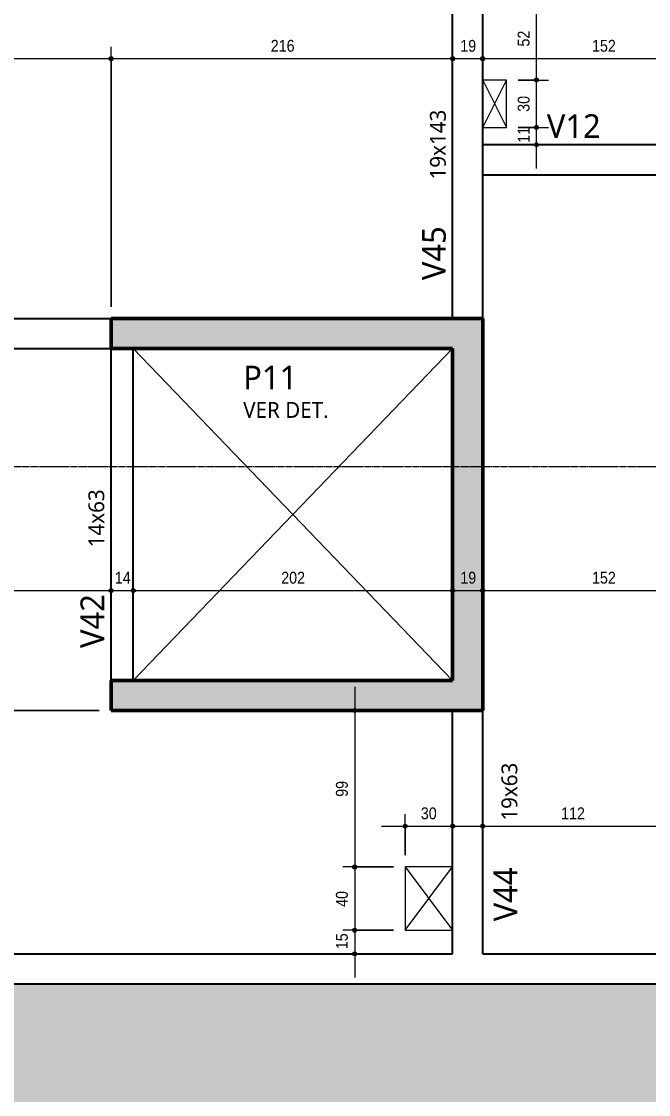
# Model space of a CAD drawing. Header units: centimetres. Extents: x -2136 to 34701, y -1430 to 84208.
# Drawn here: x -568 to -171, y -477 to 202 of the extents above; entities that cross this region are included whole.
import ezdxf

# ---------------------------------------------------------------- set-up
doc = ezdxf.new("R2010")
doc.units = ezdxf.units.CM
doc.linetypes.add('Centro de 6 mm', pattern=[1.32, 0.6, -0.24, 0.24, -0.24])
for name, color, linetype, lineweight in [('A-ANNO-DIMS', 7, 'Continuous', 9), ('A-ANNO-DIMS-50', 7, 'Continuous', 9), ('A-DETL', 7, 'Continuous', 18), ('A-FLOR', 7, 'Continuous', 18), ('G-ANNO-SYMB', 7, 'Continuous', 9), ('S-BEAM', 7, 'Continuous', 18), ('S-BEAM-IDEN', 7, 'Continuous', 9), ('S-COLS', 7, 'Continuous', 18), ('S-COLS-IDEN', 7, 'Continuous', 9)]:
    doc.layers.add(name, color=color, linetype=linetype, lineweight=lineweight)
doc.styles.add('Fira Sans_2', font='FiraSans-Regular.ttf', dxfattribs={"width": 0.9, "height": 7.5})
doc.styles.add('Gadugi', font='gadugi.ttf', dxfattribs={"height": 15})
doc.styles.add('Gadugi_1', font='gadugi.ttf', dxfattribs={"height": 10})
doc.styles.add('Gadugi_2', font='gadugi.ttf', dxfattribs={"height": 0.2})
doc.dimstyles.new('PED_R80_1_5mm_ACIMA_As_ESQ__R00', dxfattribs={"dimscale": 30.48, "dimtxt": 10.229846, "dimasz": 0.328084, "dimexe": 0.246063, "dimexo": 0.246063, "dimgap": 0.049213, "dimtad": 1, "dimdec": 1, "dimrnd": 0.5, "dimdsep": 46, "dimtxsty": 'Fira Sans_2', "dimblk1": 'DOTSMALL', "dimblk2": 'DOTSMALL', "dimsah": 1, "dimcen": 0.09, "dimdle": 0.492126, "dimazin": 0, "dimtfac": 1, "dimtdec": 4, "dimtix": 1, "dimtmove": 0, "dimatfit": 3, "dimfxl": 1, "dimtvp": 1, "dimtolj": 1, "dimtzin": 0, "dimarcsym": 2})
doc.dimstyles.new('PED_R80_1_5mm_ACIMA_As_ESQ__R00_3', dxfattribs={"dimscale": 30.48, "dimtxt": 10.229846, "dimasz": 0.328084, "dimexe": 0.246063, "dimexo": 0.246063, "dimgap": 0.049213, "dimtad": 1, "dimdec": 1, "dimrnd": 0.5, "dimdsep": 46, "dimtxsty": 'Fira Sans_2', "dimblk1": 'DOTSMALL', "dimblk2": 'DOTSMALL', "dimsah": 1, "dimcen": 0.09, "dimdle": 0.492126, "dimazin": 0, "dimtfac": 1, "dimtdec": 4, "dimtix": 1, "dimtmove": 0, "dimatfit": 3, "dimfxl": 1, "dimtvp": 1, "dimtolj": 1, "dimtzin": 0, "dimarcsym": 2})

# ---------------------------------------------------------------- blocks, each defined once
blk = doc.blocks.new('PED_TAG_PILAR_R03 - PILAR VER DET_-2523782-PL K 100 - FORMA DO 5º PAVIMENTO')
at = {"layer": 'S-COLS-IDEN', "insert": (0.115, -0.625), "char_height": 0.2, "width": 1.37089, "attachment_point": 1, "style": 'Gadugi_2'}
blk.add_mtext('VER DET.', dxfattribs=at)
blk = doc.blocks.new('DIMBLOCK72-PL K 100 - FORMA DO 5º PAVIMENTO')
at = {"layer": 'A-ANNO-DIMS-50', "true_color": 0x000032}
h = blk.add_hatch(color=178, dxfattribs=at)
edge = h.paths.add_edge_path(flags=0)
edge.add_arc((-696.69, -234.25), 1.25, 0, 360)
h = blk.add_hatch(color=178, dxfattribs=at)
edge = h.paths.add_edge_path(flags=0)
edge.add_arc((-696.69, -350.77), 1.25, 0, 360)
at = {"layer": 'A-ANNO-DIMS-50', "color": 178, "true_color": 0x000032}
for p, q in [((-518.5, -234.25), (-704.19, -234.25)), ((-696.69, -350.77), (-696.69, -234.25)), ((-696.69, -234.25), (-518.5, -234.25)), ((-706.51, -350.77), (-689.19, -350.77)), ((-696.69, -350.77), (-706.51, -350.77))]:
    blk.add_line(p, q, dxfattribs=at)
for centre in [(-696.69, -234.25), (-696.69, -350.77)]:
    blk.add_circle(centre, 1.25, dxfattribs=at)
at = {"layer": 'A-ANNO-DIMS-50', "color": 0, "insert": (-708.57, -302.87), "char_height": 7.5, "width": 24.8664, "attachment_point": 1, "rotation": 90, "line_spacing_factor": 1.049215, "style": 'Fira Sans_2'}
blk.add_mtext('116.5', dxfattribs=at)
blk = doc.blocks.new('_DotSmall')
at = {"color": 0, "linetype": 'ByBlock', "const_width": 0.5}
blk.add_lwpolyline([(-0.0625, 0, 1), (0.0625, 0, 1)], format="xyb", close=True, dxfattribs=at)
blk = doc.blocks.new('DIMBLOCK73-PL K 100 - FORMA DO 5º PAVIMENTO')
at = {"layer": 'A-ANNO-DIMS-50', "true_color": 0x000032}
h = blk.add_hatch(color=178, dxfattribs=at)
edge = h.paths.add_edge_path(flags=0)
edge.add_arc((-696.69, -5.25), 1.25, 0, 360)
h = blk.add_hatch(color=178, dxfattribs=at)
edge = h.paths.add_edge_path(flags=0)
edge.add_arc((-696.69, -234.25), 1.25, 0, 360)
at = {"layer": 'A-ANNO-DIMS-50', "color": 178, "true_color": 0x000032}
for p, q in [((-690.96, -5.25), (-704.19, -5.25)), ((-696.69, -234.25), (-696.69, -5.25)), ((-696.69, -5.25), (-690.96, -5.25)), ((-518.5, -234.25), (-704.19, -234.25)), ((-696.69, -234.25), (-518.5, -234.25))]:
    blk.add_line(p, q, dxfattribs=at)
for centre in [(-696.69, -5.25), (-696.69, -234.25)]:
    blk.add_circle(centre, 1.25, dxfattribs=at)
at = {"layer": 'A-ANNO-DIMS-50', "color": 0, "insert": (-708.57, -127.03), "char_height": 7.5, "width": 17.4694, "attachment_point": 1, "rotation": 90, "line_spacing_factor": 1.049215, "style": 'Fira Sans_2'}
blk.add_mtext('229', dxfattribs=at)
blk = doc.blocks.new('DIMBLOCK327-PL K 100 - FORMA DO 5º PAVIMENTO')
at = {"layer": 'A-ANNO-DIMS-50', "true_color": 0x000032}
h = blk.add_hatch(color=178, dxfattribs=at)
edge = h.paths.add_edge_path(flags=0)
edge.add_arc((-921.5, -158.35), 1.25, 0, 360)
h = blk.add_hatch(color=178, dxfattribs=at)
edge = h.paths.add_edge_path(flags=0)
edge.add_arc((-511, -158.35), 1.25, 0, 360)
at = {"layer": 'A-ANNO-DIMS-50', "color": 178, "true_color": 0x000032}
for p, q in [((-921.5, -164.09), (-921.5, -150.85)), ((-511, -164.09), (-511, -150.85)), ((-921.5, -158.35), (-511, -158.35)), ((-921.5, -158.35), (-921.5, -164.09)), ((-511, -158.35), (-511, -164.09))]:
    blk.add_line(p, q, dxfattribs=at)
for centre in [(-921.5, -158.35), (-511, -158.35)]:
    blk.add_circle(centre, 1.25, dxfattribs=at)
at = {"layer": 'A-ANNO-DIMS-50', "color": 0, "insert": (-727.2, -146.47), "char_height": 7.5, "width": 26.2828, "attachment_point": 1, "line_spacing_factor": 1.049215, "style": 'Fira Sans_2'}
blk.add_mtext('410.5', dxfattribs=at)
blk = doc.blocks.new('DIMBLOCK328-PL K 100 - FORMA DO 5º PAVIMENTO')
at = {"layer": 'A-ANNO-DIMS-50', "true_color": 0x000032}
h = blk.add_hatch(color=178, dxfattribs=at)
edge = h.paths.add_edge_path(flags=0)
edge.add_arc((-511, -158.35), 1.25, 0, 360)
h = blk.add_hatch(color=178, dxfattribs=at)
edge = h.paths.add_edge_path(flags=0)
edge.add_arc((-497, -158.35), 1.25, 0, 360)
at = {"layer": 'A-ANNO-DIMS-50', "color": 178, "true_color": 0x000032}
for p, q in [((-511, -164.09), (-511, -150.85)), ((-497, -164.09), (-497, -150.85)), ((-511, -158.35), (-497, -158.35)), ((-511, -158.35), (-511, -164.09)), ((-497, -158.35), (-497, -164.09))]:
    blk.add_line(p, q, dxfattribs=at)
for centre in [(-511, -158.35), (-497, -158.35)]:
    blk.add_circle(centre, 1.25, dxfattribs=at)
at = {"layer": 'A-ANNO-DIMS-50', "color": 0, "insert": (-508.66, -146.47), "char_height": 7.5, "width": 11.1741, "attachment_point": 1, "line_spacing_factor": 1.049215, "style": 'Fira Sans_2'}
blk.add_mtext('14', dxfattribs=at)
blk = doc.blocks.new('DIMBLOCK329-PL K 100 - FORMA DO 5º PAVIMENTO')
at = {"layer": 'A-ANNO-DIMS-50', "true_color": 0x000032}
h = blk.add_hatch(color=178, dxfattribs=at)
edge = h.paths.add_edge_path(flags=0)
edge.add_arc((-497, -158.35), 1.25, 0, 360)
h = blk.add_hatch(color=178, dxfattribs=at)
edge = h.paths.add_edge_path(flags=0)
edge.add_arc((-295, -158.35), 1.25, 0, 360)
at = {"layer": 'A-ANNO-DIMS-50', "color": 178, "true_color": 0x000032}
for p, q in [((-497, -164.09), (-497, -150.85)), ((-295, -164.09), (-295, -150.85)), ((-497, -158.35), (-295, -158.35)), ((-497, -158.35), (-497, -164.09)), ((-295, -158.35), (-295, -164.09))]:
    blk.add_line(p, q, dxfattribs=at)
for centre in [(-497, -158.35), (-295, -158.35)]:
    blk.add_circle(centre, 1.25, dxfattribs=at)
at = {"layer": 'A-ANNO-DIMS-50', "color": 0, "insert": (-403.41, -146.47), "char_height": 7.5, "width": 17.7842, "attachment_point": 1, "line_spacing_factor": 1.049215, "style": 'Fira Sans_2'}
blk.add_mtext('202', dxfattribs=at)
blk = doc.blocks.new('DIMBLOCK330-PL K 100 - FORMA DO 5º PAVIMENTO')
at = {"layer": 'A-ANNO-DIMS-50', "true_color": 0x000032}
h = blk.add_hatch(color=178, dxfattribs=at)
edge = h.paths.add_edge_path(flags=0)
edge.add_arc((-295, -158.35), 1.25, 0, 360)
h = blk.add_hatch(color=178, dxfattribs=at)
edge = h.paths.add_edge_path(flags=0)
edge.add_arc((-276, -158.35), 1.25, 0, 360)
at = {"layer": 'A-ANNO-DIMS-50', "color": 178, "true_color": 0x000032}
for p, q in [((-295, -164.09), (-295, -150.85)), ((-276, -164.09), (-276, -150.85)), ((-295, -158.35), (-276, -158.35)), ((-295, -158.35), (-295, -164.09)), ((-276, -158.35), (-276, -164.09))]:
    blk.add_line(p, q, dxfattribs=at)
for centre in [(-295, -158.35), (-276, -158.35)]:
    blk.add_circle(centre, 1.25, dxfattribs=at)
at = {"layer": 'A-ANNO-DIMS-50', "color": 0, "insert": (-290.16, -146.47), "char_height": 7.5, "width": 11.1741, "attachment_point": 1, "line_spacing_factor": 1.049215, "style": 'Fira Sans_2'}
blk.add_mtext('19', dxfattribs=at)
blk = doc.blocks.new('DIMBLOCK331-PL K 100 - FORMA DO 5º PAVIMENTO')
at = {"layer": 'A-ANNO-DIMS-50', "true_color": 0x000032}
h = blk.add_hatch(color=178, dxfattribs=at)
edge = h.paths.add_edge_path(flags=0)
edge.add_arc((-276, -158.35), 1.25, 0, 360)
h = blk.add_hatch(color=178, dxfattribs=at)
edge = h.paths.add_edge_path(flags=0)
edge.add_arc((-124, -158.35), 1.25, 0, 360)
at = {"layer": 'A-ANNO-DIMS-50', "color": 178, "true_color": 0x000032}
for p, q in [((-124, -131.75), (-124, -165.85)), ((-124, -158.35), (-124, -131.75)), ((-276, -164.09), (-276, -150.85)), ((-276, -158.35), (-124, -158.35)), ((-276, -158.35), (-276, -164.09))]:
    blk.add_line(p, q, dxfattribs=at)
for centre in [(-276, -158.35), (-124, -158.35)]:
    blk.add_circle(centre, 1.25, dxfattribs=at)
at = {"layer": 'A-ANNO-DIMS-50', "color": 0, "insert": (-206.89, -146.47), "char_height": 7.5, "width": 16.5251, "attachment_point": 1, "line_spacing_factor": 1.049215, "style": 'Fira Sans_2'}
blk.add_mtext('152', dxfattribs=at)
blk = doc.blocks.new('DIMBLOCK364-PL K 100 - FORMA DO 5º PAVIMENTO')
at = {"layer": 'A-ANNO-DIMS-50', "true_color": 0x000032}
h = blk.add_hatch(color=178, dxfattribs=at)
edge = h.paths.add_edge_path(flags=0)
edge.add_arc((-657, 178.28), 1.25, 0, 360)
h = blk.add_hatch(color=178, dxfattribs=at)
edge = h.paths.add_edge_path(flags=0)
edge.add_arc((-511, 178.28), 1.25, 0, 360)
at = {"layer": 'A-ANNO-DIMS-50', "color": 178, "true_color": 0x000032}
for p, q in [((-657, 131.25), (-657, 185.78)), ((-511, 21.25), (-511, 185.78)), ((-657, 178.28), (-511, 178.28)), ((-657, 178.28), (-657, 131.25)), ((-511, 178.28), (-511, 21.25))]:
    blk.add_line(p, q, dxfattribs=at)
for centre in [(-657, 178.28), (-511, 178.28)]:
    blk.add_circle(centre, 1.25, dxfattribs=at)
at = {"layer": 'A-ANNO-DIMS-50', "color": 0, "insert": (-591.21, 190.16), "char_height": 7.5, "width": 17.312, "attachment_point": 1, "line_spacing_factor": 1.049215, "style": 'Fira Sans_2'}
blk.add_mtext('146', dxfattribs=at)
blk = doc.blocks.new('DIMBLOCK365-PL K 100 - FORMA DO 5º PAVIMENTO')
at = {"layer": 'A-ANNO-DIMS-50', "true_color": 0x000032}
h = blk.add_hatch(color=178, dxfattribs=at)
edge = h.paths.add_edge_path(flags=0)
edge.add_arc((-511, 178.28), 1.25, 0, 360)
h = blk.add_hatch(color=178, dxfattribs=at)
edge = h.paths.add_edge_path(flags=0)
edge.add_arc((-295, 178.28), 1.25, 0, 360)
at = {"layer": 'A-ANNO-DIMS-50', "color": 178, "true_color": 0x000032}
for p, q in [((-511, 21.25), (-511, 185.78)), ((-295, 172.55), (-295, 185.78)), ((-511, 178.28), (-295, 178.28)), ((-511, 178.28), (-511, 21.25)), ((-295, 178.28), (-295, 172.55))]:
    blk.add_line(p, q, dxfattribs=at)
for centre in [(-511, 178.28), (-295, 178.28)]:
    blk.add_circle(centre, 1.25, dxfattribs=at)
at = {"layer": 'A-ANNO-DIMS-50', "color": 0, "insert": (-410.02, 190.16), "char_height": 7.5, "width": 16.8399, "attachment_point": 1, "line_spacing_factor": 1.049215, "style": 'Fira Sans_2'}
blk.add_mtext('216', dxfattribs=at)
blk = doc.blocks.new('DIMBLOCK366-PL K 100 - FORMA DO 5º PAVIMENTO')
at = {"layer": 'A-ANNO-DIMS-50', "true_color": 0x000032}
h = blk.add_hatch(color=178, dxfattribs=at)
edge = h.paths.add_edge_path(flags=0)
edge.add_arc((-295, 178.28), 1.25, 0, 360)
h = blk.add_hatch(color=178, dxfattribs=at)
edge = h.paths.add_edge_path(flags=0)
edge.add_arc((-276, 178.28), 1.25, 0, 360)
at = {"layer": 'A-ANNO-DIMS-50', "color": 178, "true_color": 0x000032}
for p, q in [((-295, 172.55), (-295, 185.78)), ((-276, 172.55), (-276, 185.78)), ((-295, 178.28), (-276, 178.28)), ((-295, 178.28), (-295, 172.55)), ((-276, 178.28), (-276, 172.55))]:
    blk.add_line(p, q, dxfattribs=at)
for centre in [(-295, 178.28), (-276, 178.28)]:
    blk.add_circle(centre, 1.25, dxfattribs=at)
at = {"layer": 'A-ANNO-DIMS-50', "color": 0, "insert": (-290.16, 190.16), "char_height": 7.5, "width": 11.1741, "attachment_point": 1, "line_spacing_factor": 1.049215, "style": 'Fira Sans_2'}
blk.add_mtext('19', dxfattribs=at)
blk = doc.blocks.new('DIMBLOCK367-PL K 100 - FORMA DO 5º PAVIMENTO')
at = {"layer": 'A-ANNO-DIMS-50', "true_color": 0x000032}
h = blk.add_hatch(color=178, dxfattribs=at)
edge = h.paths.add_edge_path(flags=0)
edge.add_arc((-276, 178.28), 1.25, 0, 360)
h = blk.add_hatch(color=178, dxfattribs=at)
edge = h.paths.add_edge_path(flags=0)
edge.add_arc((-124, 178.28), 1.25, 0, 360)
at = {"layer": 'A-ANNO-DIMS-50', "color": 178, "true_color": 0x000032}
for p, q in [((-276, 172.55), (-276, 185.78)), ((-124, 131.25), (-124, 185.78)), ((-276, 178.28), (-124, 178.28)), ((-276, 178.28), (-276, 172.55)), ((-124, 178.28), (-124, 131.25))]:
    blk.add_line(p, q, dxfattribs=at)
for centre in [(-276, 178.28), (-124, 178.28)]:
    blk.add_circle(centre, 1.25, dxfattribs=at)
at = {"layer": 'A-ANNO-DIMS-50', "color": 0, "insert": (-206.89, 190.16), "char_height": 7.5, "width": 16.5251, "attachment_point": 1, "line_spacing_factor": 1.049215, "style": 'Fira Sans_2'}
blk.add_mtext('152', dxfattribs=at)
blk = doc.blocks.new('DIMBLOCK501-PL K 100 - FORMA DO 5º PAVIMENTO')
at = {"layer": 'A-ANNO-DIMS-50', "true_color": 0x000032}
h = blk.add_hatch(color=178, dxfattribs=at)
edge = h.paths.add_edge_path(flags=0)
edge.add_arc((-241.99, 134.75), 1.25, 0, 360)
h = blk.add_hatch(color=178, dxfattribs=at)
edge = h.paths.add_edge_path(flags=0)
edge.add_arc((-241.99, 123.75), 1.25, 0, 360)
at = {"layer": 'A-ANNO-DIMS-50', "color": 178, "true_color": 0x000032}
for p, q in [((-253.5, 134.75), (-234.49, 134.75)), ((-241.99, 134.75), (-253.5, 134.75)), ((-241.99, 108.75), (-241.99, 134.75)), ((-236.26, 123.75), (-249.49, 123.75)), ((-241.99, 123.75), (-236.26, 123.75))]:
    blk.add_line(p, q, dxfattribs=at)
for centre in [(-241.99, 134.75), (-241.99, 123.75)]:
    blk.add_circle(centre, 1.25, dxfattribs=at)
at = {"layer": 'A-ANNO-DIMS-50', "color": 0, "insert": (-253.88, 125.05), "char_height": 7.5, "width": 10.0725, "attachment_point": 1, "rotation": 90, "line_spacing_factor": 1.049215, "style": 'Fira Sans_2'}
blk.add_mtext('11', dxfattribs=at)
blk = doc.blocks.new('DIMBLOCK502-PL K 100 - FORMA DO 5º PAVIMENTO')
at = {"layer": 'A-ANNO-DIMS-50', "true_color": 0x000032}
h = blk.add_hatch(color=178, dxfattribs=at)
edge = h.paths.add_edge_path(flags=0)
edge.add_arc((-241.99, 164.75), 1.25, 0, 360)
h = blk.add_hatch(color=178, dxfattribs=at)
edge = h.paths.add_edge_path(flags=0)
edge.add_arc((-241.99, 134.75), 1.25, 0, 360)
at = {"layer": 'A-ANNO-DIMS-50', "color": 178, "true_color": 0x000032}
for p, q in [((-253.5, 164.75), (-234.49, 164.75)), ((-241.99, 164.75), (-253.5, 164.75)), ((-241.99, 134.75), (-241.99, 164.75)), ((-253.5, 134.75), (-234.49, 134.75)), ((-241.99, 134.75), (-253.5, 134.75))]:
    blk.add_line(p, q, dxfattribs=at)
for centre in [(-241.99, 164.75), (-241.99, 134.75)]:
    blk.add_circle(centre, 1.25, dxfattribs=at)
at = {"layer": 'A-ANNO-DIMS-50', "color": 0, "insert": (-253.88, 144.64), "char_height": 7.5, "width": 12.2758, "attachment_point": 1, "rotation": 90, "line_spacing_factor": 1.049215, "style": 'Fira Sans_2'}
blk.add_mtext('30', dxfattribs=at)
blk = doc.blocks.new('DIMBLOCK503-PL K 100 - FORMA DO 5º PAVIMENTO')
at = {"layer": 'A-ANNO-DIMS-50', "true_color": 0x000032}
h = blk.add_hatch(color=178, dxfattribs=at)
edge = h.paths.add_edge_path(flags=0)
edge.add_arc((-241.99, 216.75), 1.25, 0, 360)
h = blk.add_hatch(color=178, dxfattribs=at)
edge = h.paths.add_edge_path(flags=0)
edge.add_arc((-241.99, 164.75), 1.25, 0, 360)
at = {"layer": 'A-ANNO-DIMS-50', "color": 178, "true_color": 0x000032}
for p, q in [((-253.5, 216.75), (-234.49, 216.75)), ((-241.99, 216.75), (-253.5, 216.75)), ((-241.99, 164.75), (-241.99, 216.75)), ((-253.5, 164.75), (-234.49, 164.75)), ((-241.99, 164.75), (-253.5, 164.75))]:
    blk.add_line(p, q, dxfattribs=at)
for centre in [(-241.99, 216.75), (-241.99, 164.75)]:
    blk.add_circle(centre, 1.25, dxfattribs=at)
at = {"layer": 'A-ANNO-DIMS-50', "color": 0, "insert": (-253.88, 185.96), "char_height": 7.5, "width": 11.4889, "attachment_point": 1, "rotation": 90, "line_spacing_factor": 1.049215, "style": 'Fira Sans_2'}
blk.add_mtext('52', dxfattribs=at)
blk = doc.blocks.new('DIMBLOCK522-PL K 100 - FORMA DO 5º PAVIMENTO')
at = {"layer": 'A-ANNO-DIMS-50', "true_color": 0x000032}
h = blk.add_hatch(color=178, dxfattribs=at)
edge = h.paths.add_edge_path(flags=0)
edge.add_arc((-356.92, -234.25), 1.25, 0, 360)
h = blk.add_hatch(color=178, dxfattribs=at)
edge = h.paths.add_edge_path(flags=0)
edge.add_arc((-356.92, -333.28), 1.25, 0, 360)
at = {"layer": 'A-ANNO-DIMS-50', "color": 178, "true_color": 0x000032}
for p, q in [((-356.92, -219.25), (-356.92, -333.28)), ((-362.65, -234.25), (-349.42, -234.25)), ((-356.92, -234.25), (-362.65, -234.25)), ((-332.5, -333.28), (-364.42, -333.28)), ((-356.92, -333.28), (-332.5, -333.28))]:
    blk.add_line(p, q, dxfattribs=at)
for centre in [(-356.92, -234.25), (-356.92, -333.28)]:
    blk.add_circle(centre, 1.25, dxfattribs=at)
at = {"layer": 'A-ANNO-DIMS-50', "color": 0, "insert": (-368.81, -288.88), "char_height": 7.5, "width": 12.2758, "attachment_point": 1, "rotation": 90, "line_spacing_factor": 1.049215, "style": 'Fira Sans_2'}
blk.add_mtext('99', dxfattribs=at)
blk = doc.blocks.new('DIMBLOCK523-PL K 100 - FORMA DO 5º PAVIMENTO')
at = {"layer": 'A-ANNO-DIMS-50', "true_color": 0x000032}
h = blk.add_hatch(color=178, dxfattribs=at)
edge = h.paths.add_edge_path(flags=0)
edge.add_arc((-356.92, -333.28), 1.25, 0, 360)
h = blk.add_hatch(color=178, dxfattribs=at)
edge = h.paths.add_edge_path(flags=0)
edge.add_arc((-356.92, -373.28), 1.25, 0, 360)
at = {"layer": 'A-ANNO-DIMS-50', "color": 178, "true_color": 0x000032}
for p, q in [((-332.5, -333.28), (-364.42, -333.28)), ((-356.92, -333.28), (-356.92, -373.28)), ((-356.92, -333.28), (-332.5, -333.28)), ((-332.5, -373.28), (-364.42, -373.28)), ((-356.92, -373.28), (-332.5, -373.28))]:
    blk.add_line(p, q, dxfattribs=at)
for centre in [(-356.92, -333.28), (-356.92, -373.28)]:
    blk.add_circle(centre, 1.25, dxfattribs=at)
at = {"layer": 'A-ANNO-DIMS-50', "color": 0, "insert": (-368.81, -358.53), "char_height": 7.5, "width": 12.5906, "attachment_point": 1, "rotation": 90, "line_spacing_factor": 1.049215, "style": 'Fira Sans_2'}
blk.add_mtext('40', dxfattribs=at)
blk = doc.blocks.new('DIMBLOCK524-PL K 100 - FORMA DO 5º PAVIMENTO')
at = {"layer": 'A-ANNO-DIMS-50', "true_color": 0x000032}
h = blk.add_hatch(color=178, dxfattribs=at)
edge = h.paths.add_edge_path(flags=0)
edge.add_arc((-356.92, -373.28), 1.25, 0, 360)
h = blk.add_hatch(color=178, dxfattribs=at)
edge = h.paths.add_edge_path(flags=0)
edge.add_arc((-356.92, -388.25), 1.25, 0, 360)
at = {"layer": 'A-ANNO-DIMS-50', "color": 178, "true_color": 0x000032}
for p, q in [((-332.5, -373.28), (-364.42, -373.28)), ((-356.92, -373.28), (-356.92, -403.25)), ((-356.92, -373.28), (-332.5, -373.28)), ((-362.65, -388.25), (-349.42, -388.25)), ((-356.92, -388.25), (-362.65, -388.25))]:
    blk.add_line(p, q, dxfattribs=at)
for centre in [(-356.92, -373.28), (-356.92, -388.25)]:
    blk.add_circle(centre, 1.25, dxfattribs=at)
at = {"layer": 'A-ANNO-DIMS-50', "color": 0, "insert": (-368.81, -385.29), "char_height": 7.5, "width": 10.8594, "attachment_point": 1, "rotation": 90, "line_spacing_factor": 1.049215, "style": 'Fira Sans_2'}
blk.add_mtext('15', dxfattribs=at)
blk = doc.blocks.new('DIMBLOCK525-PL K 100 - FORMA DO 5º PAVIMENTO')
at = {"layer": 'A-ANNO-DIMS-50', "true_color": 0x000032}
h = blk.add_hatch(color=178, dxfattribs=at)
edge = h.paths.add_edge_path(flags=0)
edge.add_arc((-325, -307.46), 1.25, 0, 360)
h = blk.add_hatch(color=178, dxfattribs=at)
edge = h.paths.add_edge_path(flags=0)
edge.add_arc((-295, -307.46), 1.25, 0, 360)
at = {"layer": 'A-ANNO-DIMS-50', "color": 178, "true_color": 0x000032}
for p, q in [((-325, -325.78), (-325, -299.96)), ((-295, -313.19), (-295, -299.96)), ((-340, -307.46), (-280, -307.46)), ((-325, -307.46), (-325, -325.78)), ((-295, -307.46), (-295, -313.19))]:
    blk.add_line(p, q, dxfattribs=at)
for centre in [(-325, -307.46), (-295, -307.46)]:
    blk.add_circle(centre, 1.25, dxfattribs=at)
at = {"layer": 'A-ANNO-DIMS-50', "color": 0, "insert": (-315.11, -295.58), "char_height": 7.5, "width": 12.2758, "attachment_point": 1, "line_spacing_factor": 1.049215, "style": 'Fira Sans_2'}
blk.add_mtext('30', dxfattribs=at)
blk = doc.blocks.new('DIMBLOCK526-PL K 100 - FORMA DO 5º PAVIMENTO')
at = {"layer": 'A-ANNO-DIMS-50', "true_color": 0x000032}
h = blk.add_hatch(color=178, dxfattribs=at)
edge = h.paths.add_edge_path(flags=0)
edge.add_arc((-276, -307.46), 1.25, 0, 360)
h = blk.add_hatch(color=178, dxfattribs=at)
edge = h.paths.add_edge_path(flags=0)
edge.add_arc((-163.76, -307.46), 1.25, 0, 360)
at = {"layer": 'A-ANNO-DIMS-50', "color": 178, "true_color": 0x000032}
for p, q in [((-276, -313.19), (-276, -299.96)), ((-163.76, -325.78), (-163.76, -299.96)), ((-291, -307.46), (-163.76, -307.46)), ((-276, -307.46), (-276, -313.19)), ((-163.76, -307.46), (-163.76, -325.78))]:
    blk.add_line(p, q, dxfattribs=at)
for centre in [(-276, -307.46), (-163.76, -307.46)]:
    blk.add_circle(centre, 1.25, dxfattribs=at)
at = {"layer": 'A-ANNO-DIMS-50', "color": 0, "insert": (-226.44, -295.58), "char_height": 7.5, "width": 15.7382, "attachment_point": 1, "line_spacing_factor": 1.049215, "style": 'Fira Sans_2'}
blk.add_mtext('112', dxfattribs=at)

msp = doc.modelspace()

# ---------------------------------------------------------------- hatches: boundary and pattern name
at = {"layer": 'A-FLOR', "true_color": 0xfcd5b4}
msp.add_hatch(color=254, dxfattribs=at).paths.add_polyline_path([(50.77, -561.25), (1788.5, -561.25), (1788.5, -407.25), (1711.5, -407.25), (1711.5, -413.25), (1276.5, -413.25), (1276.5, -418.25), (943.5, -418.25), (943.5, -407.25), (-921.5, -407.25), (-921.5, -418.25), (-1383.5, -418.25), (-1383.5, -413.25), (-1662, -413.25), (-1662, -407.25), (-1787.5, -407.25), (-1787.5, -561.25), (-145.5, -561.25)], flags=0)
at = {"layer": 'S-COLS', "true_color": 0x808080}
msp.add_hatch(color=8, dxfattribs=at).paths.add_polyline_path([(-359.54, -234.25), (-276, -234.25), (-276, 13.75), (-511, 13.75), (-511, -5.25), (-295, -5.25), (-295, -215.25), (-511, -215.25), (-511, -234.25)], flags=0)

# ---------------------------------------------------------------- linework, layer by layer
at = {"lineweight": 18}
for p, q in [((-276, 134.76), (-261, 164.74)), ((-276, 164.74), (-261, 134.76)), ((-325, -333.28), (-295, -373.27)), ((-325, -373.28), (-295, -333.29))]:
    msp.add_line(p, q, dxfattribs=at)
at = {"layer": 'A-DETL'}
for p, q in [((-295, -5.25), (-497, -215.25)), ((-497, -5.25), (-295, -215.25))]:
    msp.add_line(p, q, dxfattribs=at)
at = {"layer": 'A-FLOR'}
for p, q in [((-261, 164.75), (-276, 164.75)), ((-261, 134.75), (-261, 164.75)), ((-276, 134.75), (-261, 134.75)), ((-295, -333.28), (-325, -333.28)), ((-325, -333.28), (-325, -373.28)), ((-325, -373.28), (-295, -373.28))]:
    msp.add_line(p, q, dxfattribs=at)
at = {"layer": 'G-ANNO-SYMB', "linetype": 'Centro de 6 mm'}
msp.add_line((-1936.58, -79.8), (1941.9, -79.8), dxfattribs=at)
at = {"layer": 'S-BEAM', "lineweight": 25}
for p, q in [((-295, 13.75), (-295, 326.75)), ((-276, 13.75), (-276, 326.75)), ((-124, 123.75), (-276, 123.75)), ((-276, 104.75), (-124, 104.75)), ((-657, 13.75), (-511, 13.75)), ((-657, -5.25), (-511, -5.25)), ((-511, -215.25), (-511, -5.25)), ((-497, -215.25), (-497, -5.25)), ((-295, -388.25), (-295, -234.25)), ((-276, -388.25), (-276, -234.25)), ((-861.5, -388.25), (-295, -388.25)), ((-276, -388.25), (276, -388.25)), ((-861.5, -407.25), (665, -407.25))]:
    msp.add_line(p, q, dxfattribs=at)
at = {"layer": 'S-COLS', "lineweight": 50}
for p, q in [((-511, -5.25), (-511, 13.75)), ((-511, 13.75), (-276, 13.75)), ((-276, 13.75), (-276, -234.25)), ((-295, -5.25), (-511, -5.25)), ((-295, -215.25), (-295, -5.25)), ((-511, -234.25), (-511, -215.25)), ((-511, -215.25), (-295, -215.25)), ((-276, -234.25), (-511, -234.25))]:
    msp.add_line(p, q, dxfattribs=at)

# ---------------------------------------------------------------- block references
at = {"layer": 'S-COLS-IDEN', "xscale": 49.99999999999998, "yscale": 49.99999999999998, "zscale": 49.99999999999998}
msp.add_blockref('PED_TAG_PILAR_R03 - PILAR VER DET_-2523782-PL K 100 - FORMA DO 5º PAVIMENTO', (-433.19, -7.79), dxfattribs=at)

# ---------------------------------------------------------------- texts
at = {"layer": 'S-BEAM-IDEN', "attachment_point": 1, "rotation": 90}
for s, insert, char_height, width, style in [('19x143', (-309.34, 101.82), 10, 54.1139, 'Gadugi_1'), ('V45', (-314.35, 38.11), 15, 44.0928, 'Gadugi'), ('14x63', (-525.34, -130.98), 10, 44.8945, 'Gadugi_1'), ('V42', (-530.35, -194.69), 15, 44.0928, 'Gadugi'), ('19x63', (-264.12, -303.98), 10, 44.8945, 'Gadugi_1'), ('V44', (-269.12, -367.69), 15, 44.0928, 'Gadugi')]:
    msp.add_mtext(s, dxfattribs=dict(at, insert=insert, char_height=char_height, width=width, style=style))
at = {"layer": 'S-BEAM-IDEN', "insert": (-235.44, 143.1), "char_height": 15, "width": 44.0928, "attachment_point": 1, "style": 'Gadugi'}
msp.add_mtext('V12', dxfattribs=at)
at = {"layer": 'S-COLS-IDEN', "insert": (-427.45, -16.02), "char_height": 15, "width": 42.4894, "attachment_point": 1, "style": 'Gadugi'}
msp.add_mtext('P11', dxfattribs=at)

# ---------------------------------------------------------------- dimensions: what is measured, and where the dimension line sits
at = {"layer": 'A-ANNO-DIMS', "color": 178, "true_color": 0x000032}
for base, p1, p2, dimstyle, override, picture, middle in [((-241.99, 216.75), (-261, 164.75), (-261, 216.75), 'PED_R80_1_5mm_ACIMA_As_ESQ__R00_3', {"dimpost": '<>', "dimfxl": 51.998733}, 'DIMBLOCK503-PL K 100 - FORMA DO 5º PAVIMENTO', (-247.31, 190.75)), ((-241.99, 164.75), (-261, 134.75), (-261, 164.75), 'PED_R80_1_5mm_ACIMA_As_ESQ__R00_3', {"dimpost": '<>', "dimfxl": 29.999994}, 'DIMBLOCK502-PL K 100 - FORMA DO 5º PAVIMENTO', (-247.31, 149.75)), ((-241.99, 134.75), (-243.76, 123.75), (-261, 134.75), 'PED_R80_1_5mm_ACIMA_As_ESQ__R00_3', {"dimpost": '<>', "dimfxl": 20.452452}, 'DIMBLOCK501-PL K 100 - FORMA DO 5º PAVIMENTO', (-247.24, 129.25)), ((-696.69, -5.25), (-511, -234.25), (-698.46, -5.25), 'PED_R80_1_5mm_ACIMA_As_ESQ__R00', {"dimpost": '<>', "dimfxl": 295.940648}, 'DIMBLOCK73-PL K 100 - FORMA DO 5º PAVIMENTO', (-702.06, -119.75)), ((-356.92, -333.28), (-355.15, -234.25), (-325, -333.28), 'PED_R80_1_5mm_ACIMA_As_ESQ__R00_3', {"dimpost": '<>', "dimfxl": 103.519547}, 'DIMBLOCK522-PL K 100 - FORMA DO 5º PAVIMENTO', (-362.29, -283.77)), ((-696.69, -234.25), (-714.01, -350.77), (-511, -234.25), 'PED_R80_1_5mm_ACIMA_As_ESQ__R00', {"dimpost": '<>', "dimfxl": 234.069399}, 'DIMBLOCK72-PL K 100 - FORMA DO 5º PAVIMENTO', (-702, -292.51)), ((-356.92, -373.28), (-325, -333.28), (-325, -373.28), 'PED_R80_1_5mm_ACIMA_As_ESQ__R00_3', {"dimpost": '<>', "dimfxl": 40}, 'DIMBLOCK523-PL K 100 - FORMA DO 5º PAVIMENTO', (-362.24, -353.28)), ((-356.92, -388.25), (-325, -373.28), (-355.15, -388.25), 'PED_R80_1_5mm_ACIMA_As_ESQ__R00_3', {"dimpost": '<>', "dimfxl": 33.665957}, 'DIMBLOCK524-PL K 100 - FORMA DO 5º PAVIMENTO', (-362.24, -380.77))]:
    dim = msp.add_linear_dim(base=base, p1=p1, p2=p2, angle=90, dimstyle=dimstyle, override=override, dxfattribs=at)
    dim.commit()
    dim.dimension.update_dxf_attribs({"geometry": picture, "text_midpoint": middle})
for base, p1, p2, override, picture, middle in [((-511, 178.28), (-657, 123.75), (-511, 13.75), {"dimpost": '<>', "dimfxl": 182.800438}, 'DIMBLOCK364-PL K 100 - FORMA DO 5º PAVIMENTO', (-584, 183.59)), ((-295, 178.28), (-511, 13.75), (-295, 180.05), {"dimpost": '<>', "dimfxl": 272.599032}, 'DIMBLOCK365-PL K 100 - FORMA DO 5º PAVIMENTO', (-403, 183.59)), ((-276, 178.28), (-295, 180.05), (-276, 180.05), {"dimpost": '<>', "dimfxl": 19}, 'DIMBLOCK366-PL K 100 - FORMA DO 5º PAVIMENTO', (-285.5, 183.65)), ((-124, 178.28), (-276, 180.05), (-124, 123.75), {"dimpost": '<>', "dimfxl": 162.090088}, 'DIMBLOCK367-PL K 100 - FORMA DO 5º PAVIMENTO', (-200, 183.59)), ((-124, -158.35), (-276, -156.59), (-124, -124.25), {"dimpost": '<>', "dimfxl": 155.401324}, 'DIMBLOCK331-PL K 100 - FORMA DO 5º PAVIMENTO', (-200, -153.04)), ((-511, -158.35), (-921.5, -156.59), (-511, -156.59), {"dimpost": '<>', "dimfxl": 410.500022}, 'DIMBLOCK327-PL K 100 - FORMA DO 5º PAVIMENTO', (-716.25, -153.04)), ((-497, -158.35), (-511, -156.59), (-497, -156.59), {"dimpost": '<>', "dimfxl": 14}, 'DIMBLOCK328-PL K 100 - FORMA DO 5º PAVIMENTO', (-504, -153.1)), ((-295, -158.35), (-497, -156.59), (-295, -156.59), {"dimpost": '<>', "dimfxl": 202}, 'DIMBLOCK329-PL K 100 - FORMA DO 5º PAVIMENTO', (-396, -153.04)), ((-276, -158.35), (-295, -156.59), (-276, -156.59), {"dimpost": '<>', "dimfxl": 19}, 'DIMBLOCK330-PL K 100 - FORMA DO 5º PAVIMENTO', (-285.5, -152.98)), ((-295, -307.46), (-325, -333.28), (-295, -305.69), {"dimpost": '<>', "dimfxl": 40.756172}, 'DIMBLOCK525-PL K 100 - FORMA DO 5º PAVIMENTO', (-310, -302.15)), ((-163.76, -307.46), (-276, -305.69), (-163.76, -333.28), {"dimpost": '<>', "dimfxl": 115.577411}, 'DIMBLOCK526-PL K 100 - FORMA DO 5º PAVIMENTO', (-219.88, -302.21))]:
    dim = msp.add_linear_dim(base=base, p1=p1, p2=p2, dimstyle='PED_R80_1_5mm_ACIMA_As_ESQ__R00_3', override=override, dxfattribs=at)
    dim.commit()
    dim.dimension.update_dxf_attribs({"geometry": picture, "text_midpoint": middle})

doc.saveas('drawing.dxf')
